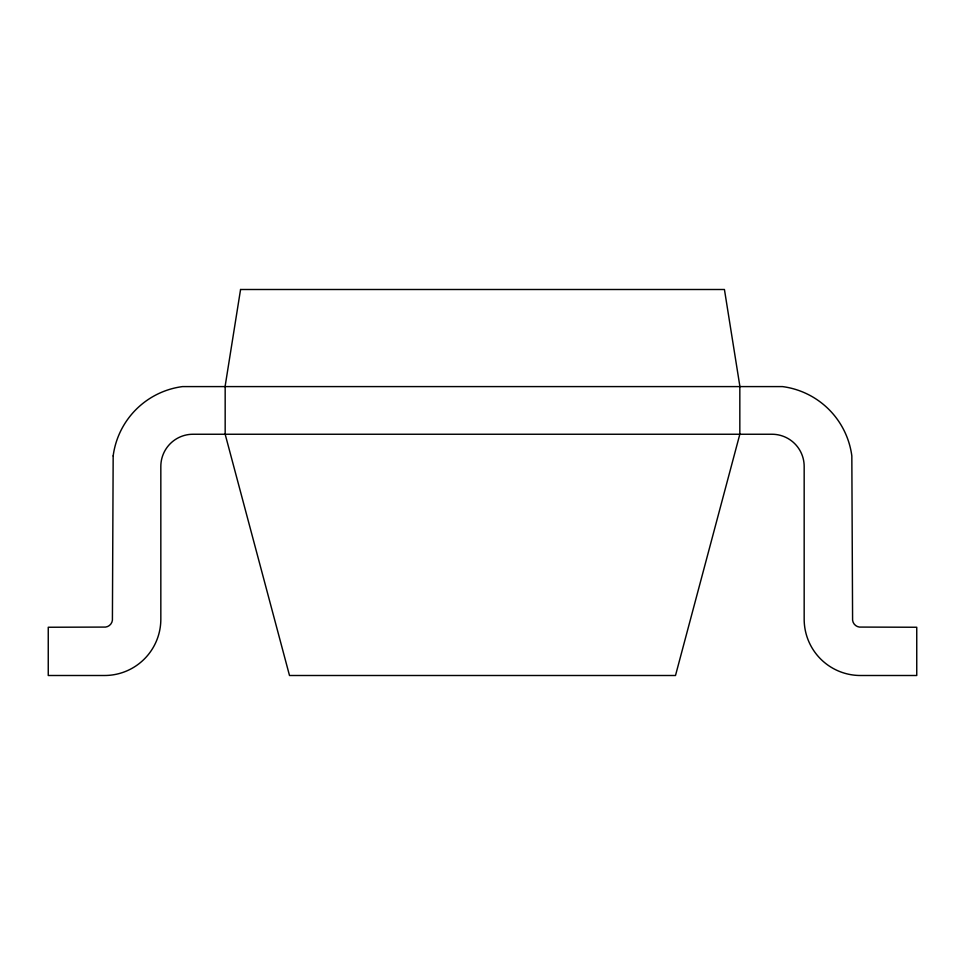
<?xml version="1.0" encoding="UTF-8"?>
<svg xmlns="http://www.w3.org/2000/svg" width="965" height="965" viewBox="0 0 965 965"><rect width="100%" height="100%" fill="white"/><g stroke="black" fill="none" stroke-linecap="round" stroke-linejoin="round"><path stroke-width="1.45" d="M113.17 455.902L112.41 620.242A7.937 7.937 0 0 1 105.583 627.081L48.25 627.25L48.25 675.5L104.546 675.5A56.296 56.296 0 0 0 160.829 619.204L160.829 466.421A32.171 32.171 0 0 1 193 434.25L772 434.25A32.171 32.171 0 0 1 804.171 466.421L804.171 619.204A56.296 56.296 0 0 0 860.454 675.5L916.75 675.5L916.75 627.25L859.417 627.081A7.937 7.937 0 0 1 852.59 620.242L851.83 455.902A80.517 80.517 0 0 0 782.506 386.591L182.494 386.591A80.517 80.517 0 0 0 113.17 455.902M240.562 289.5L225.171 386L225.171 434.25L289.5 675.5L675.5 675.5L739.829 434.25L739.829 386L724.438 289.5L240.562 289.5"/></g></svg>
